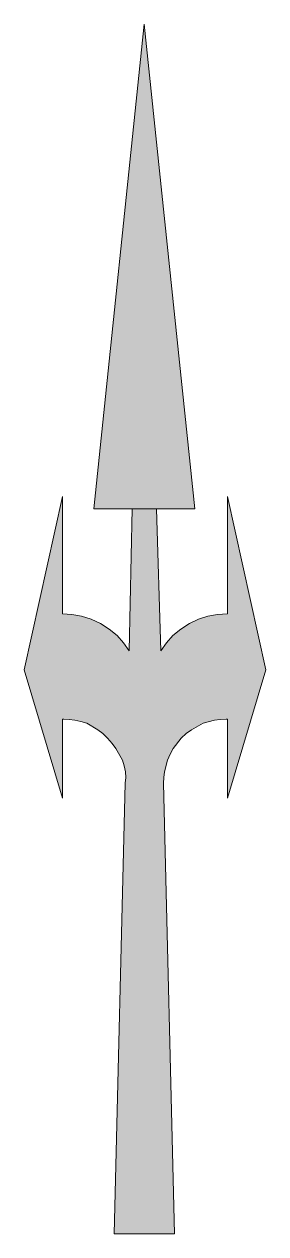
# Model space of a CAD drawing. Header units: metres. Extents: x 173 to 226, y 9 to 275.
import ezdxf

# ---------------------------------------------------------------- set-up
doc = ezdxf.new("R2010")
doc.units = ezdxf.units.M
doc.layers.add('FILL_WHITE_FFFFFF', color=7, linetype='Continuous', true_color=0xffffff)
doc.layers.add('STROKE_WHITE_FFFFFF', color=7, linetype='Continuous', true_color=0xffffff)

msp = doc.modelspace()

# ---------------------------------------------------------------- hatches: boundary and pattern name
at = {"layer": 'FILL_WHITE_FFFFFF', "true_color": 0xffffff}
h = msp.add_hatch(color=7, dxfattribs=at)
h.dxf.hatch_style = 1
h.paths.add_polyline_path([(210.15, 168.15), (201.75, 168.15), (202.65, 136.95), (203.89, 138.69), (205.35, 140.29), (207.04, 141.72), (208.95, 142.95), (210.98, 143.91), (213.04, 144.56), (215.15, 144.93), (217.35, 145.05), (217.35, 170.85), (225.75, 132.75), (217.35, 104.55), (217.35, 121.95), (217.05, 121.95), (215.75, 121.89), (214.5, 121.72), (211.95, 121.05), (209.44, 119.62), (208.28, 118.77), (207.15, 117.75), (205.42, 115.46), (204.7, 114.25), (204.15, 112.95), (203.48, 110.4), (203.31, 109.15), (203.25, 107.85), (205.65, 8.85), (192.45, 8.85), (194.85, 107.85), (194.97, 109.15), (194.89, 110.4), (194.64, 111.65), (194.25, 112.95), (192.82, 115.46), (191.97, 116.62), (190.95, 117.75), (189.95, 118.77), (188.81, 119.62), (186.45, 121.05), (185.1, 121.44), (183.79, 121.72), (182.53, 121.89), (181.35, 121.95), (181.05, 121.95), (181.05, 104.55), (172.65, 132.75), (181.05, 170.85), (181.05, 145.05), (183.12, 144.93), (185.25, 144.56), (187.38, 143.91), (189.45, 142.95), (191.36, 141.72), (193.05, 140.29), (194.51, 138.69), (195.75, 136.95), (196.35, 168.15), (187.95, 168.15), (199.05, 274.65), (210.15, 168.15)])

# ---------------------------------------------------------------- linework, layer by layer
at = {"layer": 'FILL_WHITE_FFFFFF', "lineweight": 0, "true_color": 0xffffff}
msp.add_lwpolyline([(210.15, 168.15), (201.75, 168.15), (202.65, 136.95), (203.89, 138.69), (205.35, 140.29), (207.04, 141.72), (208.95, 142.95), (210.98, 143.91), (213.04, 144.56), (215.15, 144.93), (217.35, 145.05), (217.35, 170.85), (225.75, 132.75), (217.35, 104.55), (217.35, 121.95), (217.05, 121.95), (215.75, 121.89), (214.5, 121.72), (211.95, 121.05), (209.44, 119.62), (208.28, 118.77), (207.15, 117.75), (205.42, 115.46), (204.7, 114.25), (204.15, 112.95), (203.48, 110.4), (203.31, 109.15), (203.25, 107.85), (205.65, 8.85), (192.45, 8.85), (194.85, 107.85), (194.97, 109.15), (194.89, 110.4), (194.64, 111.65), (194.25, 112.95), (192.82, 115.46), (191.97, 116.62), (190.95, 117.75), (189.95, 118.77), (188.81, 119.62), (186.45, 121.05), (185.1, 121.44), (183.79, 121.72), (182.53, 121.89), (181.35, 121.95), (181.05, 121.95), (181.05, 104.55), (172.65, 132.75), (181.05, 170.85), (181.05, 145.05), (183.12, 144.93), (185.25, 144.56), (187.38, 143.91), (189.45, 142.95), (191.36, 141.72), (193.05, 140.29), (194.51, 138.69), (195.75, 136.95), (196.35, 168.15), (187.95, 168.15), (199.05, 274.65)], close=True, dxfattribs=at)
at = {"layer": 'STROKE_WHITE_FFFFFF', "lineweight": 0, "true_color": 0xffffff}
msp.add_lwpolyline([(195.75, 168.15), (204.15, 168.15)], dxfattribs=at)

doc.saveas('drawing.dxf')
